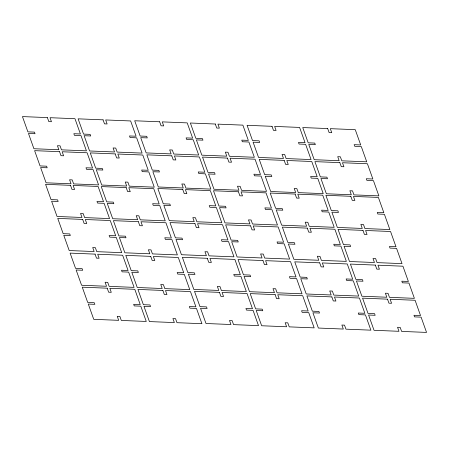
<?xml version="1.0" encoding="UTF-8"?>
<svg xmlns="http://www.w3.org/2000/svg" width="449" height="449" viewBox="0 0 449 449"><rect width="100%" height="100%" fill="white"/><g stroke="black" fill="none" stroke-linecap="round" stroke-linejoin="round"><path stroke-width="0.67" d="M159.648 121.774L134.7 120.77L140.15 136.036L146.711 136.3L147.289 137.91L140.722 137.647L146.166 152.913L171.114 153.917L169.677 149.899L172.304 150.005L173.741 154.024L198.683 155.028L193.238 139.762L186.672 139.499L186.099 137.894L192.66 138.157L187.216 122.891L162.274 121.881L163.705 125.9L161.079 125.793L159.648 121.774M215.312 124.025L190.365 123.015L195.815 138.286L202.376 138.55L202.954 140.155L196.387 139.892L201.831 155.158L226.779 156.168L225.342 152.149L227.969 152.256L229.405 156.269L254.347 157.279L248.903 142.013L242.337 141.744L241.764 140.139L248.325 140.402L242.881 125.136L217.939 124.132L219.37 128.15L216.744 128.044L215.312 124.025M272.027 126.315L247.085 125.305L252.529 140.576L259.095 140.84L259.668 142.445L253.101 142.181L258.551 157.447L283.493 158.458L282.062 154.439L284.683 154.546L286.12 158.559L311.062 159.569L305.617 144.303L299.051 144.034L298.478 142.428L305.045 142.692L299.595 127.426L274.653 126.422L276.084 130.435L273.458 130.333L272.027 126.315M327.691 128.56L302.744 127.555L308.194 142.821L314.755 143.085L315.333 144.696L308.766 144.426L314.21 159.698L339.158 160.703L337.721 156.684L340.348 156.791L341.784 160.809L366.726 161.814L361.282 146.548L354.716 146.284L354.143 144.679L360.704 144.943L355.26 129.671L330.318 128.667L331.749 132.685L329.123 132.578L327.691 128.56M47.392 117.593L22.45 116.588L27.894 131.854L34.461 132.118L35.033 133.729L28.472 133.46L33.916 148.731L58.858 149.736L57.427 145.717L60.054 145.824L61.485 149.843L86.433 150.847L80.983 135.581L74.422 135.317L73.844 133.707L80.41 133.976L74.966 118.704L50.019 117.7L51.455 121.718L48.829 121.612L47.392 117.593M103.057 119.844L78.115 118.833L83.559 134.099L90.126 134.369L90.698 135.974L84.137 135.71L89.581 150.976L114.523 151.981L113.092 147.968L115.719 148.069L117.15 152.088L142.092 153.098L136.648 137.826L130.087 137.562L129.508 135.957L136.075 136.221L130.631 120.955L105.683 119.945L107.12 123.963L104.494 123.857L103.057 119.844M171.799 155.848L146.857 154.838L152.301 170.109L158.867 170.373L159.44 171.978L152.879 171.714L158.323 186.98L183.265 187.991L181.834 183.972L184.46 184.079L185.892 188.097L210.839 189.102L205.389 173.836L198.828 173.567L198.25 171.961L204.817 172.225L199.373 156.959L174.425 155.955L175.862 159.973L173.235 159.866L171.799 155.848M227.463 158.093L202.521 157.088L207.966 172.354L214.532 172.618L215.105 174.229L208.544 173.959L213.988 189.231L238.93 190.236L237.499 186.217L240.125 186.324L241.556 190.342L266.504 191.347L261.054 176.081L254.493 175.817L253.915 174.212L260.482 174.476L255.038 159.21L230.09 158.2L231.527 162.218L228.9 162.111L227.463 158.093M284.178 160.383L259.236 159.378L264.686 174.644L271.247 174.908L271.819 176.519L265.258 176.249L270.702 191.521L295.644 192.526L294.213 188.507L296.84 188.614L298.271 192.632L323.218 193.637L317.769 178.371L311.208 178.107L310.635 176.502L317.196 176.766L311.752 161.5L286.804 160.489L288.241 164.508L285.615 164.401L284.178 160.383M339.842 162.633L314.901 161.623L320.345 176.889L326.911 177.159L327.484 178.764L320.923 178.5L326.367 193.766L351.309 194.771L349.878 190.758L352.504 190.859L353.935 194.877L378.883 195.887L373.433 180.621L366.872 180.352L366.294 178.747L372.861 179.011L367.417 163.745L342.469 162.734L343.906 166.753L341.279 166.646L339.842 162.633M59.549 151.667L34.607 150.656L40.051 165.922L46.617 166.192L47.19 167.797L40.623 167.533L46.073 182.799L71.015 183.804L69.584 179.791L72.205 179.892L73.642 183.91L98.584 184.921L93.139 169.649L86.573 169.385L86 167.78L92.567 168.044L87.117 152.778L62.175 151.768L63.606 155.786L60.98 155.68L59.549 151.667M115.213 153.912L90.271 152.907L95.716 168.173L102.277 168.437L102.855 170.042L96.288 169.778L101.732 185.044L126.68 186.054L125.243 182.036L127.87 182.142L129.306 186.161L154.248 187.166L148.804 171.9L142.238 171.636L141.665 170.025L148.226 170.294L142.782 155.023L117.84 154.018L119.271 158.037L116.645 157.93L115.213 153.912M182.777 189.517L157.835 188.513L163.279 203.779L169.845 204.048L170.418 205.653L163.851 205.389L169.301 220.655L194.243 221.66L192.812 217.642L195.438 217.748L196.87 221.767L221.812 222.777L216.367 207.505L209.801 207.242L209.228 205.636L215.795 205.9L210.345 190.634L185.403 189.624L186.84 193.642L184.213 193.536L182.777 189.517M238.441 191.768L213.499 190.758L218.944 206.029L225.51 206.293L226.083 207.898L219.516 207.634L224.966 222.9L249.908 223.911L248.477 219.892L251.103 219.999L252.534 224.017L277.476 225.022L272.032 209.756L265.466 209.492L264.893 207.881L271.46 208.145L266.01 192.879L241.068 191.875L242.499 195.893L239.878 195.786L238.441 191.768M295.156 194.058L270.214 193.048L275.658 208.319L282.225 208.583L282.797 210.188L276.236 209.924L281.68 225.19L306.622 226.201L305.191 222.182L307.818 222.289L309.249 226.307L334.196 227.312L328.747 212.046L322.186 211.782L321.607 210.171L328.174 210.435L322.73 195.169L297.782 194.164L299.219 198.183L296.593 198.076L295.156 194.058M350.821 196.303L325.879 195.298L331.323 210.564L337.889 210.828L338.462 212.439L331.895 212.169L337.345 227.441L362.287 228.446L360.856 224.427L363.482 224.534L364.914 228.552L389.855 229.557L384.411 214.291L377.845 214.027L377.272 212.422L383.839 212.686L378.389 197.42L353.447 196.409L354.884 200.428L352.257 200.321L350.821 196.303M70.527 185.336L45.579 184.331L51.029 199.597L57.59 199.861L58.168 201.472L51.601 201.203L57.045 216.474L81.993 217.479L80.556 213.46L83.183 213.567L84.62 217.585L109.562 218.59L104.117 203.324L97.551 203.06L96.978 201.455L103.539 201.719L98.095 186.453L73.153 185.443L74.585 189.461L71.958 189.355L70.527 185.336M126.191 187.587L101.244 186.576L106.694 201.848L113.255 202.112L113.833 203.717L107.266 203.453L112.71 218.719L137.658 219.729L136.221 215.711L138.848 215.817L140.284 219.83L165.226 220.841L159.782 205.575L153.216 205.305L152.643 203.7L159.204 203.964L153.76 188.698L128.818 187.693L130.249 191.706L127.623 191.605L126.191 187.587M194.933 223.591L169.986 222.581L175.436 237.852L181.997 238.116L182.575 239.721L176.008 239.457L181.452 254.723L206.4 255.734L204.963 251.715L207.59 251.822L209.026 255.84L233.968 256.845L228.524 241.579L221.958 241.315L221.385 239.704L227.946 239.968L222.502 224.702L197.56 223.697L198.991 227.716L196.365 227.609L194.933 223.591M250.598 225.836L225.651 224.831L231.1 240.097L237.661 240.361L238.239 241.972L231.673 241.702L237.117 256.974L262.064 257.979L260.628 253.96L263.254 254.067L264.691 258.085L289.633 259.09L284.189 243.824L277.622 243.56L277.05 241.955L283.611 242.219L278.167 226.953L253.225 225.942L254.656 229.961L252.029 229.854L250.598 225.836M307.312 228.126L282.37 227.121L287.815 242.387L294.381 242.651L294.954 244.262L288.387 243.992L293.837 259.264L318.779 260.268L317.348 256.25L319.969 256.357L321.405 260.375L346.347 261.38L340.903 246.114L334.337 245.85L333.764 244.245L340.331 244.509L334.881 229.243L309.939 228.232L311.37 232.251L308.744 232.144L307.312 228.126M362.977 230.376L338.03 229.366L343.479 244.638L350.04 244.901L350.618 246.507L344.052 246.243L349.496 261.509L374.444 262.519L373.007 258.501L375.633 258.607L377.07 262.62L402.012 263.63L396.568 248.364L390.001 248.095L389.429 246.49L395.99 246.754L390.546 231.488L365.604 230.483L367.035 234.496L364.408 234.395L362.977 230.376M82.678 219.409L57.736 218.399L63.18 233.671L69.747 233.935L70.319 235.54L63.758 235.276L69.202 250.542L94.144 251.552L92.713 247.534L95.34 247.64L96.771 251.653L121.718 252.664L116.269 237.398L109.708 237.128L109.129 235.523L115.696 235.787L110.252 220.521L85.304 219.516L86.741 223.529L84.115 223.428L82.678 219.409M138.343 221.654L113.401 220.65L118.845 235.916L125.411 236.18L125.984 237.785L119.423 237.521L124.867 252.793L149.809 253.797L148.378 249.779L151.004 249.885L152.436 253.904L177.377 254.909L171.933 239.643L165.372 239.379L164.794 237.768L171.361 238.037L165.917 222.766L140.969 221.761L142.406 225.78L139.779 225.673L138.343 221.654M207.315 258.304L182.373 257.294L187.817 272.565L194.383 272.829L194.956 274.434L188.389 274.171L193.839 289.437L218.781 290.447L217.35 286.428L219.976 286.535L221.408 290.554L246.349 291.558L240.905 276.292L234.339 276.028L233.766 274.418L240.333 274.681L234.883 259.415L209.941 258.411L211.372 262.429L208.751 262.323L207.315 258.304M262.979 260.549L238.037 259.544L243.481 274.81L250.048 275.074L250.621 276.685L244.054 276.416L249.504 291.687L274.446 292.692L273.014 288.673L275.641 288.78L277.072 292.799L302.014 293.803L296.57 278.537L290.003 278.273L289.431 276.668L295.998 276.932L290.548 261.666L265.606 260.656L267.037 264.674L264.416 264.568L262.979 260.549M319.694 262.839L294.752 261.834L300.196 277.1L306.762 277.364L307.335 278.975L300.774 278.706L306.218 293.977L331.16 294.982L329.729 290.963L332.355 291.07L333.787 295.088L358.729 296.093L353.284 280.827L346.723 280.563L346.145 278.958L352.712 279.222L347.268 263.956L322.32 262.946L323.757 266.964L321.13 266.858L319.694 262.839M375.358 265.09L350.416 264.079L355.861 279.351L362.427 279.615L363 281.22L356.433 280.956L361.883 296.222L386.825 297.232L385.394 293.214L388.02 293.32L389.451 297.333L414.393 298.344L408.949 283.078L402.383 282.808L401.81 281.203L408.377 281.467L402.927 266.201L377.985 265.196L379.416 269.209L376.795 269.108L375.358 265.09M95.065 254.123L70.117 253.113L75.567 268.379L82.128 268.648L82.706 270.253L76.139 269.989L81.583 285.255L106.531 286.266L105.094 282.247L107.721 282.354L109.158 286.367L134.099 287.377L128.655 272.111L122.089 271.841L121.516 270.236L128.077 270.5L122.633 255.234L97.691 254.229L99.122 258.242L96.496 258.141L95.065 254.123M150.729 256.368L125.782 255.363L131.231 270.629L137.792 270.893L138.365 272.498L131.804 272.234L137.248 287.5L162.196 288.511L160.759 284.492L163.385 284.599L164.822 288.617L189.764 289.622L184.315 274.356L177.753 274.092L177.181 272.481L183.742 272.751L178.298 257.479L153.356 256.474L154.787 260.493L152.16 260.386L150.729 256.368M219.471 292.372L194.524 291.367L199.973 306.633L206.534 306.897L207.112 308.508L200.546 308.239L205.99 323.51L230.938 324.515L229.501 320.496L232.127 320.603L233.564 324.621L258.506 325.626L253.062 310.36L246.495 310.096L245.923 308.491L252.484 308.755L247.04 293.489L222.098 292.479L223.529 296.497L220.902 296.391L219.471 292.372M275.136 294.623L250.188 293.612L255.638 308.884L262.199 309.148L262.777 310.753L256.211 310.489L261.655 325.755L286.602 326.765L285.166 322.747L287.792 322.853L289.229 326.866L314.171 327.877L308.727 312.611L302.16 312.341L301.588 310.736L308.149 311L302.705 295.734L277.763 294.729L279.194 298.742L276.567 298.641L275.136 294.623M331.85 296.912L306.908 295.902L312.352 311.174L318.913 311.438L319.492 313.043L312.925 312.779L318.369 328.045L343.317 329.055L341.88 325.037L344.506 325.143L345.943 329.156L370.885 330.167L365.441 314.901L358.874 314.631L358.302 313.026L364.863 313.29L359.419 298.024L334.477 297.019L335.908 301.032L333.281 300.931L331.85 296.912M387.515 299.157L362.567 298.153L368.017 313.419L374.578 313.683L375.156 315.293L368.59 315.024L374.034 330.296L398.981 331.3L397.545 327.282L400.171 327.388L401.608 331.407L426.55 332.412L421.106 317.146L414.539 316.882L413.967 315.271L420.528 315.54L415.084 300.269L390.142 299.264L391.573 303.283L388.946 303.176L387.515 299.157M107.216 288.191L82.274 287.186L87.718 302.452L94.284 302.716L94.857 304.321L88.296 304.057L93.74 319.329L118.682 320.333L117.251 316.315L119.877 316.422L121.309 320.44L146.256 321.445L140.806 306.179L134.245 305.915L133.667 304.304L140.234 304.574L134.79 289.302L109.842 288.297L111.279 292.316L108.652 292.209L107.216 288.191M162.88 290.441L137.938 289.431L143.383 304.697L149.949 304.966L150.522 306.572L143.955 306.308L149.405 321.574L174.347 322.578L172.916 318.566L175.542 318.667L176.973 322.685L201.915 323.695L196.471 308.424L189.905 308.16L189.332 306.555L195.899 306.819L190.449 291.553L165.507 290.542L166.938 294.561L164.317 294.454L162.88 290.441"/></g></svg>
